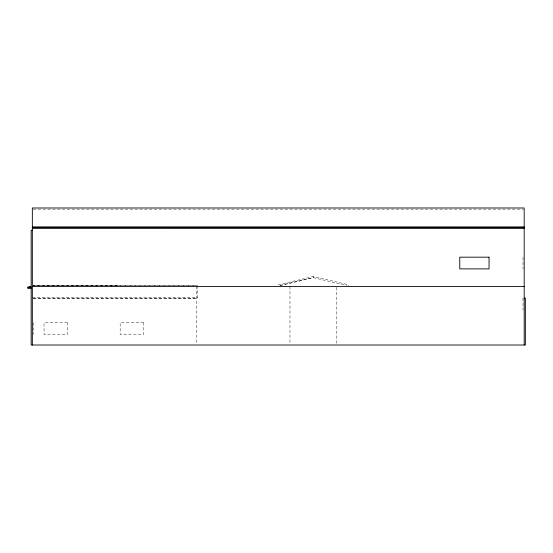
<?xml version="1.0" encoding="UTF-8"?>
<svg xmlns="http://www.w3.org/2000/svg" width="553" height="553" viewBox="0 0 553 553"><rect width="100%" height="100%" fill="white"/><g stroke="black" fill="none" stroke-linecap="round" stroke-linejoin="round"><path stroke-width="0.41" stroke-dasharray="2.77 2.07" d="M278.256 284.781L313.385 276.5L348.521 284.781L348.521 285.949M280.267 285.479L313.385 277.668L346.849 285.555M279.929 285.479L313.385 277.668L313.385 276.5M33.194 209.165L523.318 209.165M117.471 285.486L33.194 285.286L197.456 285.286L197.456 285.673M33.194 285.307L197.456 285.307M32.337 297.244L197.456 297.244M33.194 298.164L196.28 298.164M33.194 298.392L197.456 298.392L197.456 286.157M523.007 257.18L523.007 268.889M523.007 298.164L523.007 309.874M336.812 287.318L336.812 344.146M289.966 286.454L289.966 344.146M196.28 286.454L196.28 344.153M33.505 322.758L33.505 334.468M67.466 322.758L44.046 322.758L44.046 334.468L67.466 334.468L67.466 322.758M143.586 322.758L120.167 322.758L120.167 334.468L143.586 334.468L143.586 322.758"/><path stroke-width="0.83" d="M32.337 226.882L524.182 226.91M32.337 227.898L524.182 227.898M32.337 228.05L524.182 228.078M32.337 230.242L31.162 230.242L31.162 345.01L525.35 345.01L525.35 298.164L524.182 298.164M32.337 286.454L524.182 286.454M31.162 287.042L27.65 287.042L27.65 288.21L31.162 288.21M524.182 345.01L524.182 207.99L32.337 207.99L32.337 345.01M30.581 287.042L30.581 287.505M30.284 287.042L30.284 287.505M29.993 287.042L29.993 287.505M29.696 287.042L29.696 287.505M29.406 287.042L29.406 287.505M28.818 287.042L28.818 287.505M28.818 287.802L28.818 288.21M489.046 257.18L459.771 257.18L459.771 268.889L489.046 268.889L489.046 257.18"/></g></svg>
